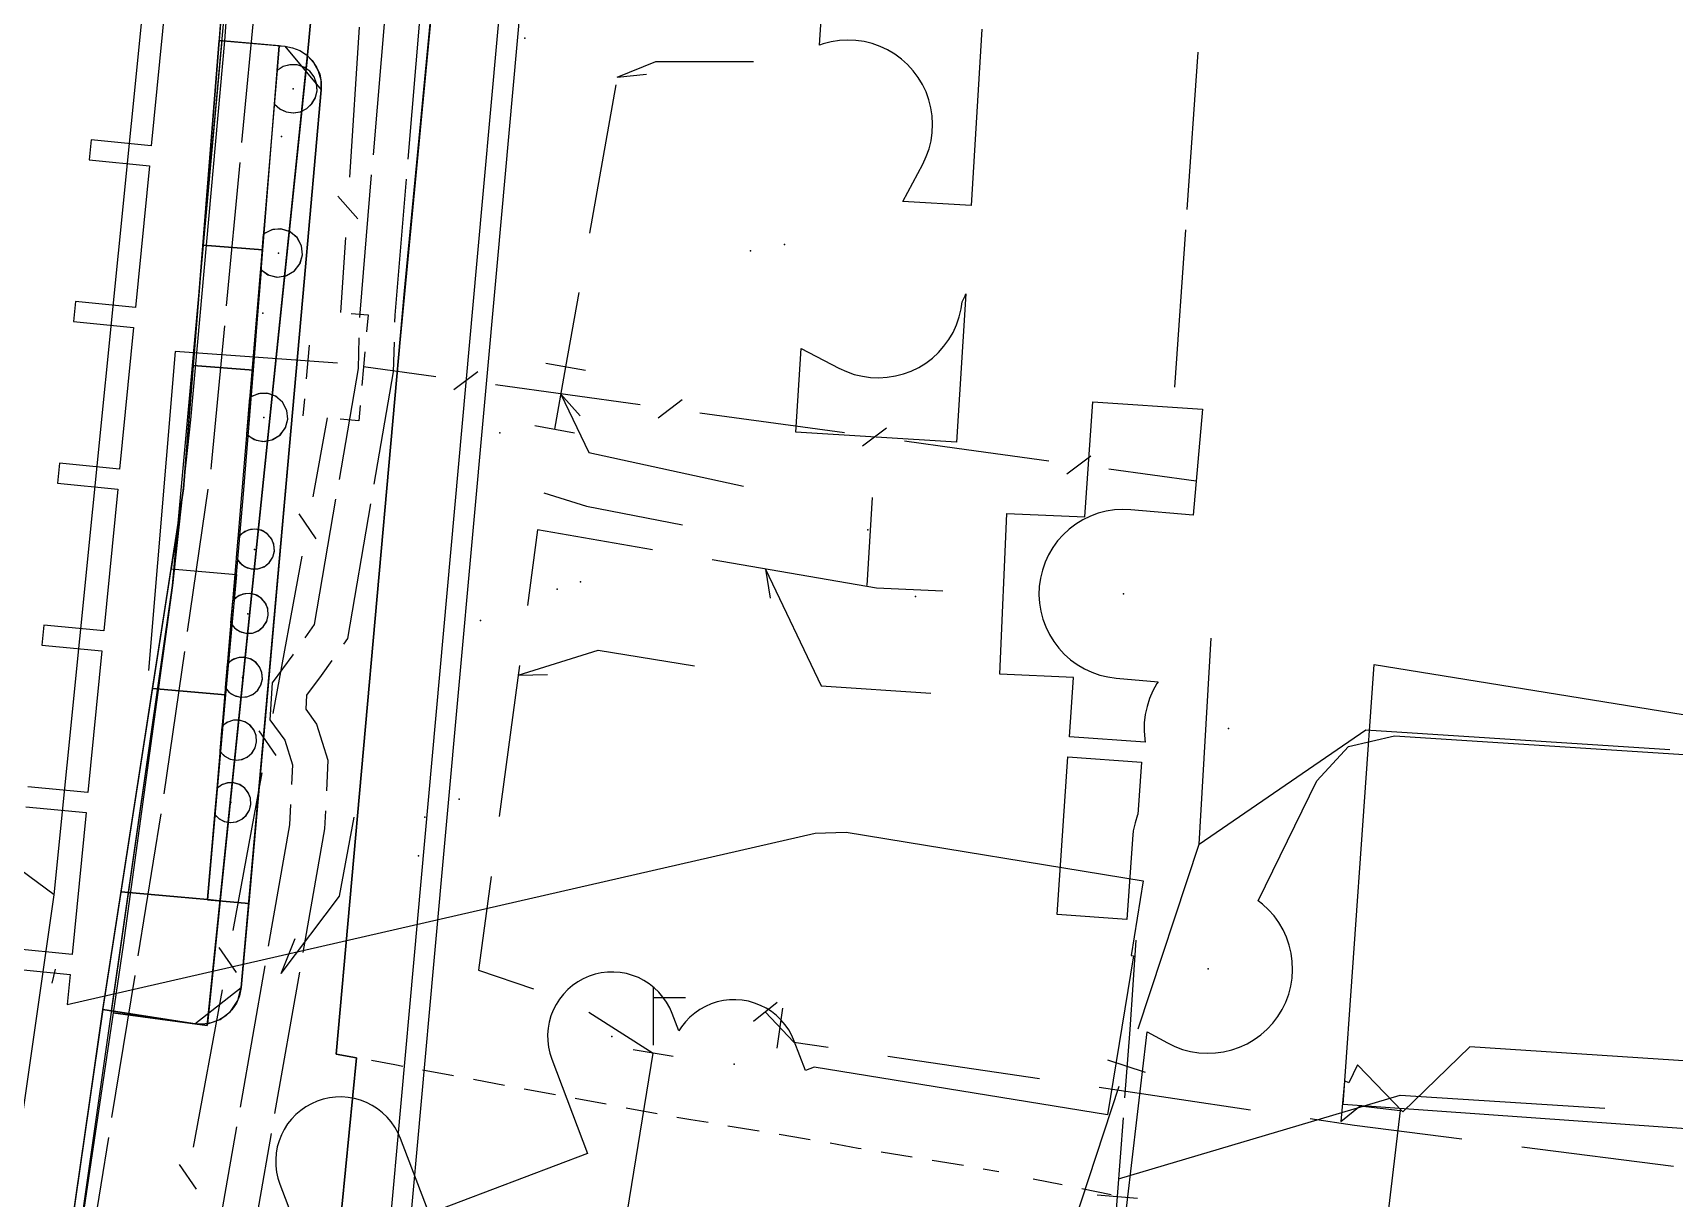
# Model space of a CAD drawing. Header units: metres. Extents: x 4550 to 4731, y 10605 to 11772.
# Drawn here: x 4628.97 to 4669.72, y 10828.41 to 10857.36 of the extents above; entities that cross this region are included whole.
import ezdxf

# ---------------------------------------------------------------- set-up
doc = ezdxf.new("R2010")
doc.units = ezdxf.units.M
for name, color, linetype in [('BOUNDARY', 7, 'Continuous'), ('BUILDING', 7, 'Continuous'), ('BUSH', 7, 'Continuous'), ('CURB', 7, 'Continuous'), ('ELECTR_CABLE', 7, 'Continuous'), ('ELECTR_CABLE_COMM', 7, 'Continuous'), ('GAS', 7, 'Continuous'), ('GRASS', 7, 'Continuous'), ('GROUND', 7, 'Continuous'), ('HEAT', 7, 'Continuous'), ('LAMP', 7, 'Continuous'), ('ROAD', 7, 'Continuous'), ('SEWER', 7, 'Continuous'), ('SIDEWALK_PATH', 7, 'Continuous'), ('TREE', 7, 'Continuous'), ('WATER_PIPELINE', 7, 'Continuous')]:
    doc.layers.add(name, color=color, linetype=linetype)

msp = doc.modelspace()

# ---------------------------------------------------------------- linework, layer by layer
at = {"layer": 'BOUNDARY'}
msp.add_lwpolyline([(4641.584, 10886.228), (4638.195, 10850.949), (4636.503, 10831.988), (4637.008, 10831.894), (4636.64, 10828.183), (4636.2, 10825.62), (4700.77, 10815.179)], dxfattribs=at)
at = {"layer": 'BUILDING'}
msp.add_lwpolyline([(4662.273, 10841.664), (4674.806, 10839.637), (4674.111, 10829.843), (4661.499, 10830.737)], close=True, dxfattribs=at)
at = {"layer": 'BUSH'}
for p in [(4634.468, 10844.522), (4634.308, 10842.924), (4634.174, 10841.348), (4634.028, 10839.79), (4633.884, 10838.236)]:
    msp.add_point(p, dxfattribs=at)
at = {"layer": 'CURB'}
for points in [[(4632.706, 10846.028), (4633.591, 10857.174)], [(4633.591, 10857.174), (4635.224, 10857.029)], [(4635.084, 10857.03), (4633.301, 10835.82), (4634.327, 10835.728)], [(4635.224, 10857.029), (4636.131, 10855.944)], [(4636.131, 10855.944), (4635.705, 10851.171), (4634.14, 10833.639)], [(4630.708, 10833.092), (4632.706, 10846.028)], [(4632.992, 10832.739), (4634.14, 10833.639)], [(4630.382, 10830.835), (4630.708, 10833.092)], [(4630.708, 10833.092), (4632.992, 10832.739)], [(4638.152, 10831.681), (4637.952, 10831.718), (4637.38, 10831.824)], [(4639.416, 10831.445), (4638.644, 10831.589)], [(4640.679, 10831.21), (4640.207, 10831.298), (4639.907, 10831.354)], [(4641.942, 10830.974), (4641.171, 10831.118)], [(4629.81, 10826.876), (4630.382, 10830.835)], [(4643.206, 10830.739), (4642.434, 10830.883)], [(4644.469, 10830.504), (4643.697, 10830.647)], [(4645.735, 10830.283), (4645.309, 10830.356), (4644.961, 10830.414)], [(4647.002, 10830.069), (4646.228, 10830.2)], [(4648.269, 10829.855), (4647.837, 10829.928), (4647.495, 10829.986)], [(4649.535, 10829.633), (4649.46, 10829.645), (4648.762, 10829.77)], [(4650.804, 10829.426), (4650.029, 10829.552)], [(4652.072, 10829.22), (4651.297, 10829.346)], [(4652.951, 10829.062), (4652.564, 10829.131)], [(4653.803, 10828.89), (4654.527, 10828.745)], [(4655.017, 10828.647), (4655.742, 10828.501)]]:
    msp.add_lwpolyline(points, dxfattribs=at)
at = {"layer": 'ELECTR_CABLE'}
for points in [[(4642.515, 10879.622), (4639.995, 10851.702), (4638.421, 10834.257), (4637.808, 10827.466)], [(4643.013, 10879.578), (4640.493, 10851.657), (4638.919, 10834.212), (4638.306, 10827.422)], [(4634.16, 10854.635), (4634.494, 10858.194)], [(4637.712, 10857.88), (4637.414, 10854.332)], [(4638.58, 10857.78), (4638.282, 10854.226)], [(4652.533, 10857.451), (4652.265, 10853.07), (4650.573, 10853.173), (4651.064, 10854.1), (4651.151, 10854.286), (4651.22, 10854.481), (4651.269, 10854.681), (4651.299, 10854.885), (4651.308, 10855.091), (4651.297, 10855.296), (4651.266, 10855.5), (4651.215, 10855.7), (4651.145, 10855.894), (4651.056, 10856.08), (4650.949, 10856.256), (4650.826, 10856.421), (4650.687, 10856.573), (4650.533, 10856.711), (4650.367, 10856.833), (4650.19, 10856.938), (4650.004, 10857.026), (4649.809, 10857.094), (4649.609, 10857.143), (4649.405, 10857.173), (4649.199, 10857.182), (4648.994, 10857.171), (4648.79, 10857.14), (4648.59, 10857.089), (4648.501, 10857.057), (4648.54, 10857.695)], [(4657.892, 10856.884), (4657.62, 10852.97)], [(4643.48, 10856.257), (4644.437, 10856.651), (4646.862, 10856.651)], [(4643.48, 10856.257), (4644.203, 10856.338)], [(4643.447, 10856.073), (4642.789, 10852.386)], [(4633.779, 10850.578), (4634.113, 10854.137)], [(4637.372, 10853.834), (4637.083, 10850.393), (4637.079, 10850.285)], [(4638.24, 10853.728), (4637.955, 10850.343), (4637.951, 10850.174)], [(4657.586, 10852.471), (4657.313, 10848.556)], [(4642.526, 10850.909), (4642.197, 10849.066)], [(4633.393, 10846.521), (4633.407, 10846.616), (4633.732, 10850.08)], [(4637.065, 10849.785), (4637.043, 10849.023), (4636.572, 10846.265)], [(4637.936, 10849.674), (4637.915, 10848.937), (4637.438, 10846.148)], [(4641.705, 10849.153), (4642.689, 10848.978)], [(4642.197, 10849.066), (4641.921, 10847.514)], [(4642.076, 10848.387), (4642.77, 10846.934), (4646.613, 10846.098)], [(4642.076, 10848.387), (4642.559, 10847.842)], [(4641.429, 10847.602), (4642.413, 10847.426)], [(4632.812, 10842.487), (4633.322, 10846.026)], [(4636.487, 10845.772), (4635.955, 10842.658), (4635.721, 10842.331)], [(4641.654, 10845.929), (4642.718, 10845.605), (4645.098, 10845.138)], [(4649.684, 10843.627), (4649.818, 10845.817)], [(4637.354, 10845.655), (4636.783, 10842.314), (4636.681, 10842.17)], [(4641.5, 10845.009), (4641.248, 10843.131)], [(4644.354, 10844.519), (4641.5, 10845.009)], [(4651.563, 10843.49), (4649.917, 10843.562), (4645.832, 10844.264)], [(4647.157, 10844.037), (4648.543, 10841.133), (4651.266, 10840.957)], [(4647.157, 10844.037), (4647.278, 10843.319)], [(4641.017, 10841.404), (4643.007, 10842.027), (4645.4, 10841.633)], [(4632.231, 10838.454), (4632.741, 10841.992)], [(4635.431, 10841.924), (4635.42, 10841.909), (4634.91, 10841.213), (4634.852, 10840.293), (4635.221, 10839.787), (4635.413, 10839.176), (4635.388, 10838.686)], [(4636.39, 10841.763), (4636.128, 10841.397), (4635.766, 10840.903), (4635.744, 10840.553), (4636.011, 10840.187), (4636.293, 10839.29), (4636.256, 10838.531)], [(4641.049, 10841.645), (4640.546, 10837.888)], [(4641.017, 10841.404), (4641.744, 10841.422)], [(4631.585, 10834.43), (4632.157, 10837.959)], [(4635.364, 10838.187), (4635.339, 10837.681), (4634.812, 10834.672)], [(4636.231, 10838.032), (4636.209, 10837.583), (4635.672, 10834.513)], [(4635.136, 10833.989), (4636.586, 10835.914), (4636.946, 10837.872)], [(4640.347, 10836.402), (4640.035, 10834.073), (4641.4, 10833.611)], [(4635.136, 10833.989), (4635.478, 10834.858)], [(4656.358, 10834.818), (4656.204, 10832.599), (4656.077, 10830.904)], [(4630.933, 10830.408), (4631.505, 10833.937)], [(4634.726, 10834.18), (4634.112, 10830.672)], [(4635.585, 10834.02), (4634.971, 10830.507)], [(4644.375, 10832.211), (4644.375, 10833.65)], [(4644.389, 10833.397), (4645.177, 10833.397)], [(4646.861, 10832.805), (4647.447, 10833.273)], [(4647.583, 10833.127), (4647.442, 10832.137)], [(4642.771, 10833.026), (4644.371, 10832.011)], [(4647.154, 10833.039), (4647.86, 10832.282), (4648.716, 10832.155)], [(4643.359, 10825.789), (4644.371, 10832.011)], [(4644.864, 10831.931), (4643.877, 10832.091)], [(4650.199, 10831.936), (4653.959, 10831.38)], [(4655.442, 10831.161), (4659.202, 10830.605)], [(4655.927, 10828.89), (4662.921, 10830.97), (4667.999, 10830.642)], [(4656.04, 10830.405), (4655.894, 10828.449)], [(4660.685, 10830.385), (4661.784, 10830.223), (4664.451, 10829.878)], [(4630.28, 10826.385), (4630.853, 10829.914)], [(4634.026, 10830.18), (4633.412, 10826.672)], [(4634.884, 10830.015), (4634.269, 10826.502)], [(4665.939, 10829.685), (4669.707, 10829.198)], [(4655.894, 10828.449), (4655.374, 10821.825)], [(4655.396, 10828.488), (4656.392, 10828.41)]]:
    msp.add_lwpolyline(points, dxfattribs=at)
for points in [[(4651.905, 10847.193), (4647.913, 10847.437), (4648.041, 10849.521), (4648.983, 10849.03), (4649.17, 10848.943), (4649.365, 10848.876), (4649.565, 10848.828), (4649.769, 10848.799), (4649.975, 10848.791), (4650.181, 10848.804), (4650.384, 10848.836), (4650.584, 10848.888), (4650.777, 10848.959), (4650.963, 10849.049), (4651.138, 10849.157), (4651.303, 10849.281), (4651.454, 10849.421), (4651.591, 10849.575), (4651.712, 10849.742), (4651.816, 10849.92), (4651.902, 10850.107), (4651.97, 10850.302), (4652.018, 10850.502), (4652.042, 10850.674), (4652.115, 10850.831), (4652.13, 10850.874)], [(4653.149, 10845.422), (4655.085, 10845.337), (4655.283, 10848.197), (4658.012, 10848.007), (4657.777, 10845.377), (4656.234, 10845.513), (4656.028, 10845.521), (4655.823, 10845.509), (4655.619, 10845.477), (4655.42, 10845.425), (4655.226, 10845.354), (4655.041, 10845.264), (4654.865, 10845.156), (4654.701, 10845.032), (4654.55, 10844.892), (4654.413, 10844.738), (4654.292, 10844.571), (4654.187, 10844.393), (4654.101, 10844.206), (4654.034, 10844.011), (4653.986, 10843.811), (4653.957, 10843.607), (4653.949, 10843.401), (4653.961, 10843.195), (4653.994, 10842.991), (4654.046, 10842.792), (4654.117, 10842.599), (4654.207, 10842.413), (4654.315, 10842.238), (4654.439, 10842.073), (4654.579, 10841.922), (4654.733, 10841.785), (4654.9, 10841.664), (4655.078, 10841.56), (4655.265, 10841.474), (4655.46, 10841.406), (4655.66, 10841.358), (4655.864, 10841.33), (4656.911, 10841.237), (4656.879, 10841.191), (4656.778, 10841.012), (4656.696, 10840.823), (4656.632, 10840.627), (4656.588, 10840.426), (4656.563, 10840.221), (4656.559, 10840.015), (4656.575, 10839.809), (4656.588, 10839.738), (4654.704, 10839.869), (4654.807, 10841.346), (4652.974, 10841.426)], [(4654.398, 10835.456), (4654.67, 10839.37), (4656.495, 10839.243), (4656.405, 10837.943), (4656.4, 10837.932), (4656.336, 10837.736), (4656.292, 10837.535), (4656.268, 10837.33), (4656.129, 10835.335)]]:
    msp.add_lwpolyline(points, close=True, dxfattribs=at)
at = {"layer": 'ELECTR_CABLE_COMM'}
for points in [[(4636.836, 10853.774), (4637.077, 10857.499)], [(4637.034, 10852.744), (4636.54, 10853.307)], [(4636.618, 10850.415), (4636.738, 10852.277)], [(4636.874, 10850.392), (4637.293, 10850.355), (4637.256, 10849.936)], [(4636.536, 10849.152), (4632.503, 10849.44), (4631.837, 10841.518)], [(4635.764, 10848.763), (4635.838, 10849.601)], [(4637.212, 10849.438), (4637.179, 10849.064), (4637.138, 10848.599)], [(4638.973, 10848.817), (4637.179, 10849.064)], [(4640.015, 10848.941), (4639.417, 10848.488)], [(4644.047, 10848.118), (4640.459, 10848.612)], [(4635.682, 10847.846), (4635.719, 10848.265)], [(4645.089, 10848.242), (4644.491, 10847.789)], [(4635.926, 10845.836), (4636.286, 10847.792)], [(4637.093, 10848.101), (4637.06, 10847.723), (4636.599, 10847.764)], [(4649.121, 10847.419), (4645.533, 10847.913)], [(4650.163, 10847.543), (4649.566, 10847.09)], [(4654.196, 10846.721), (4651.908, 10847.035), (4650.607, 10847.214)], [(4655.237, 10846.846), (4654.64, 10846.393)], [(4657.853, 10846.219), (4655.682, 10846.517)], [(4636.003, 10844.79), (4635.578, 10845.407)], [(4634.936, 10840.448), (4635.655, 10844.361)], [(4635.013, 10839.402), (4634.587, 10840.019)], [(4633.945, 10835.061), (4634.664, 10838.973)], [(4634.022, 10834.015), (4633.596, 10834.632)], [(4632.954, 10829.674), (4633.674, 10833.586)], [(4633.031, 10828.627), (4632.606, 10829.244)]]:
    msp.add_lwpolyline(points, dxfattribs=at)
at = {"layer": 'GAS'}
for points in [[(4632.255, 10858.078), (4631.91, 10854.557), (4630.418, 10854.703), (4630.369, 10854.206), (4631.862, 10854.06), (4631.517, 10850.539), (4630.024, 10850.685), (4629.975, 10850.187), (4631.468, 10850.041), (4631.123, 10846.521), (4629.631, 10846.667), (4629.582, 10846.169), (4631.075, 10846.023), (4630.73, 10842.502), (4629.237, 10842.648), (4629.188, 10842.151), (4630.681, 10842.005), (4630.336, 10838.484), (4628.844, 10838.63)], [(4628.795, 10838.132), (4630.288, 10837.986), (4629.943, 10834.465), (4628.45, 10834.612)], [(4628.401, 10834.114), (4629.894, 10833.968), (4629.821, 10833.22), (4648.393, 10837.472), (4649.161, 10837.497), (4656.539, 10836.295), (4656.236, 10834.435), (4656.295, 10834.426), (4655.652, 10830.478), (4648.371, 10831.663), (4648.152, 10831.579), (4647.875, 10832.308), (4647.812, 10832.451), (4647.735, 10832.588), (4647.645, 10832.717), (4647.543, 10832.837), (4647.43, 10832.945), (4647.306, 10833.042), (4647.174, 10833.127), (4647.034, 10833.198), (4646.888, 10833.255), (4646.737, 10833.298), (4646.582, 10833.326), (4646.426, 10833.338), (4646.269, 10833.335), (4646.113, 10833.316), (4645.959, 10833.282), (4645.81, 10833.234), (4645.666, 10833.171), (4645.529, 10833.094), (4645.401, 10833.004), (4645.281, 10832.902), (4645.172, 10832.789), (4645.075, 10832.666), (4645.008, 10832.561), (4644.843, 10832.996), (4644.78, 10833.139), (4644.703, 10833.276), (4644.613, 10833.405), (4644.511, 10833.525), (4644.398, 10833.633), (4644.274, 10833.73), (4644.142, 10833.815), (4644.002, 10833.886), (4643.856, 10833.943), (4643.705, 10833.986), (4643.55, 10834.014), (4643.394, 10834.026), (4643.237, 10834.023), (4643.081, 10834.004), (4642.927, 10833.97), (4642.778, 10833.922), (4642.634, 10833.859), (4642.497, 10833.782), (4642.369, 10833.692), (4642.249, 10833.59), (4642.14, 10833.477), (4642.043, 10833.354), (4641.959, 10833.221), (4641.887, 10833.082), (4641.83, 10832.935), (4641.788, 10832.784), (4641.76, 10832.63), (4641.748, 10832.473), (4641.751, 10832.316), (4641.77, 10832.16), (4641.803, 10832.007), (4641.852, 10831.857), (4642.741, 10829.52), (4638.805, 10828.022), (4638.093, 10829.891), (4638.03, 10830.035), (4637.954, 10830.172), (4637.864, 10830.301), (4637.762, 10830.42), (4637.648, 10830.529), (4637.525, 10830.626), (4637.393, 10830.711), (4637.253, 10830.782), (4637.107, 10830.839), (4636.956, 10830.882), (4636.801, 10830.91), (4636.644, 10830.922), (4636.487, 10830.919), (4636.332, 10830.9), (4636.178, 10830.866), (4636.029, 10830.818), (4635.885, 10830.755), (4635.748, 10830.678), (4635.619, 10830.588), (4635.5, 10830.486), (4635.391, 10830.373), (4635.294, 10830.25), (4635.209, 10830.117), (4635.138, 10829.977), (4635.081, 10829.831), (4635.038, 10829.68), (4635.011, 10829.526), (4634.999, 10829.369), (4635.002, 10829.212), (4635.02, 10829.056), (4635.054, 10828.903), (4635.103, 10828.753), (4635.814, 10826.884)]]:
    msp.add_lwpolyline(points, dxfattribs=at)
at = {"layer": 'GRASS'}
for points in [[(4638.455, 10887.487), (4636.051, 10887.962), (4635.853, 10885.701), (4634.924, 10873.814), (4633.729, 10857.162), (4632.881, 10847.743), (4632.433, 10843.631), (4631.21, 10834.691), (4630.962, 10833.012), (4633.3, 10832.699), (4634.699, 10846.261), (4635.796, 10856.898), (4636.741, 10867.073), (4637.875, 10880.576)], [(4633.591, 10857.174), (4633.187, 10852.09), (4634.682, 10851.972), (4635.085, 10857.041)], [(4633.827, 10841.709), (4633.911, 10842.651), (4634.017, 10842.54), (4634.148, 10842.469), (4634.295, 10842.439), (4634.446, 10842.456), (4634.586, 10842.517), (4634.699, 10842.616), (4634.777, 10842.744), (4634.813, 10842.892), (4634.803, 10843.044), (4634.749, 10843.184), (4634.656, 10843.301), (4634.53, 10843.386), (4634.383, 10843.429), (4634.233, 10843.426), (4634.092, 10843.379), (4633.968, 10843.289), (4634.054, 10844.257), (4634.158, 10844.143), (4634.289, 10844.068), (4634.437, 10844.035), (4634.591, 10844.049), (4634.733, 10844.11), (4634.848, 10844.209), (4634.927, 10844.337), (4634.965, 10844.487), (4634.954, 10844.642), (4634.899, 10844.782), (4634.804, 10844.9), (4634.675, 10844.985), (4634.525, 10845.026), (4634.374, 10845.02), (4634.232, 10844.969), (4634.109, 10844.875), (4634.202, 10845.909), (4634.316, 10847.35), (4634.509, 10847.242), (4634.72, 10847.211), (4634.93, 10847.257), (4635.114, 10847.377), (4635.243, 10847.557), (4635.298, 10847.764), (4635.276, 10847.977), (4635.177, 10848.174), (4635.014, 10848.322), (4634.815, 10848.4), (4634.601, 10848.403), (4634.393, 10848.327), (4634.642, 10851.467), (4634.833, 10851.339), (4635.051, 10851.293), (4635.27, 10851.329), (4635.467, 10851.447), (4635.605, 10851.631), (4635.663, 10851.845), (4635.639, 10852.066), (4635.532, 10852.269), (4635.356, 10852.417), (4635.146, 10852.487), (4634.924, 10852.476), (4634.715, 10852.38), (4634.969, 10855.589), (4635.103, 10855.471), (4635.262, 10855.398), (4635.436, 10855.375), (4635.612, 10855.403), (4635.772, 10855.482), (4635.899, 10855.602), (4635.987, 10855.753), (4636.027, 10855.927), (4636.015, 10856.105), (4635.952, 10856.269), (4635.845, 10856.407), (4635.7, 10856.51), (4635.53, 10856.566), (4635.355, 10856.57), (4635.187, 10856.523), (4635.036, 10856.428), (4635.085, 10857.041), (4635.224, 10857.029), (4635.418, 10856.992), (4635.599, 10856.919), (4635.762, 10856.812), (4635.902, 10856.674), (4636.013, 10856.511), (4636.09, 10856.332), (4636.129, 10856.141), (4636.131, 10855.944), (4634.327, 10835.728), (4633.83, 10835.773), (4633.301, 10835.824), (4633.49, 10837.933), (4633.598, 10837.829), (4633.729, 10837.764), (4633.874, 10837.739), (4634.023, 10837.759), (4634.159, 10837.822), (4634.268, 10837.92), (4634.344, 10838.046), (4634.379, 10838.192), (4634.37, 10838.342), (4634.318, 10838.479), (4634.228, 10838.596), (4634.105, 10838.682), (4633.962, 10838.728), (4633.816, 10838.729), (4633.675, 10838.688), (4633.55, 10838.605), (4633.629, 10839.492), (4633.736, 10839.386), (4633.868, 10839.318), (4634.013, 10839.291), (4634.163, 10839.31), (4634.301, 10839.372), (4634.411, 10839.471), (4634.488, 10839.597), (4634.524, 10839.744), (4634.514, 10839.895), (4634.461, 10840.033), (4634.37, 10840.15), (4634.246, 10840.236), (4634.101, 10840.28), (4633.954, 10840.28), (4633.812, 10840.236), (4633.688, 10840.151), (4633.769, 10841.058), (4633.875, 10840.95), (4634.007, 10840.881), (4634.153, 10840.853), (4634.304, 10840.871), (4634.442, 10840.933), (4634.553, 10841.032), (4634.63, 10841.159), (4634.667, 10841.306), (4634.657, 10841.458), (4634.604, 10841.596), (4634.512, 10841.713), (4634.386, 10841.799), (4634.241, 10841.843), (4634.093, 10841.841), (4633.951, 10841.796)], [(4636.131, 10855.944), (4636.124, 10856.183), (4636.061, 10856.41), (4635.947, 10856.617), (4635.785, 10856.793), (4634.699, 10846.261), (4633.304, 10832.741), (4633.62, 10832.848), (4633.876, 10833.046), (4634.056, 10833.317), (4634.14, 10833.639), (4635.705, 10851.171)], [(4635.033, 10856.425), (4634.963, 10855.597), (4635.096, 10855.476), (4635.255, 10855.401), (4635.428, 10855.375), (4635.606, 10855.401), (4635.768, 10855.479), (4635.897, 10855.598), (4635.986, 10855.75), (4636.027, 10855.924), (4636.015, 10856.103), (4635.953, 10856.268), (4635.846, 10856.407), (4635.699, 10856.511), (4635.529, 10856.566), (4635.353, 10856.57), (4635.184, 10856.522)], [(4634.691, 10852.362), (4634.618, 10851.492), (4634.806, 10851.351), (4635.026, 10851.294), (4635.252, 10851.322), (4635.457, 10851.438), (4635.601, 10851.624), (4635.663, 10851.842), (4635.639, 10852.068), (4635.527, 10852.275), (4635.344, 10852.424), (4635.127, 10852.49), (4634.9, 10852.47)], [(4633.187, 10852.09), (4632.95, 10849.1), (4634.445, 10848.981), (4634.682, 10851.972)], [(4632.706, 10846.028), (4632.4, 10844.043), (4634.021, 10843.899), (4634.201, 10845.909), (4634.445, 10848.981), (4632.95, 10849.1)], [(4634.35, 10848.298), (4634.273, 10847.389), (4634.464, 10847.259), (4634.681, 10847.211), (4634.901, 10847.246), (4635.099, 10847.363), (4635.238, 10847.546), (4635.297, 10847.761), (4635.275, 10847.982), (4635.168, 10848.186), (4634.992, 10848.335), (4634.781, 10848.405), (4634.559, 10848.394)], [(4634.056, 10844.809), (4634.016, 10844.327), (4634.108, 10844.19), (4634.236, 10844.092), (4634.388, 10844.041), (4634.554, 10844.041), (4634.709, 10844.096), (4634.836, 10844.195), (4634.924, 10844.33), (4634.965, 10844.49), (4634.951, 10844.654), (4634.887, 10844.802), (4634.779, 10844.921), (4634.634, 10845.001), (4634.472, 10845.029), (4634.313, 10845.004), (4634.17, 10844.929)], [(4633.755, 10840.911), (4631.941, 10841.072), (4632.4, 10844.043), (4634.021, 10843.899)], [(4633.925, 10843.241), (4633.879, 10842.701), (4633.977, 10842.574), (4634.107, 10842.486), (4634.258, 10842.442), (4634.419, 10842.449), (4634.569, 10842.507), (4634.69, 10842.606), (4634.774, 10842.739), (4634.814, 10842.895), (4634.801, 10843.055), (4634.74, 10843.199), (4634.637, 10843.318), (4634.499, 10843.4), (4634.341, 10843.433), (4634.185, 10843.416), (4634.042, 10843.35)], [(4633.744, 10841.095), (4633.846, 10840.974), (4633.977, 10840.893), (4634.126, 10840.855), (4634.283, 10840.866), (4634.43, 10840.925), (4634.547, 10841.025), (4634.629, 10841.155), (4634.667, 10841.309), (4634.655, 10841.466), (4634.596, 10841.609), (4634.497, 10841.726), (4634.363, 10841.809), (4634.209, 10841.846), (4634.056, 10841.834), (4633.913, 10841.776), (4633.793, 10841.673)], [(4633.302, 10835.831), (4631.16, 10836.022), (4631.941, 10841.072), (4633.755, 10840.911)], [(4633.663, 10840.126), (4633.612, 10839.516), (4633.716, 10839.401), (4633.847, 10839.325), (4633.995, 10839.292), (4634.15, 10839.306), (4634.293, 10839.367), (4634.407, 10839.466), (4634.487, 10839.596), (4634.524, 10839.747), (4634.513, 10839.902), (4634.456, 10840.042), (4634.359, 10840.16), (4634.229, 10840.244), (4634.079, 10840.283), (4633.927, 10840.275), (4633.785, 10840.222)], [(4633.534, 10838.59), (4633.48, 10837.946), (4633.587, 10837.838), (4633.718, 10837.767), (4633.865, 10837.739), (4634.016, 10837.757), (4634.155, 10837.82), (4634.267, 10837.919), (4634.344, 10838.047), (4634.38, 10838.195), (4634.369, 10838.347), (4634.314, 10838.486), (4634.221, 10838.602), (4634.094, 10838.687), (4633.948, 10838.73), (4633.799, 10838.727), (4633.657, 10838.679)], [(4632.992, 10832.739), (4630.708, 10833.092), (4631.16, 10836.022), (4634.328, 10835.739), (4634.14, 10833.639), (4634.101, 10833.437), (4634.023, 10833.25), (4633.909, 10833.083), (4633.761, 10832.94), (4633.587, 10832.831), (4633.397, 10832.76), (4633.197, 10832.729)]]:
    msp.add_lwpolyline(points, close=True, dxfattribs=at)
at = {"layer": 'GROUND'}
msp.add_lwpolyline([(4632.714, 10846.054), (4633.112, 10851.086), (4633.667, 10857.168), (4635.224, 10857.029), (4635.418, 10856.992), (4635.599, 10856.919), (4635.762, 10856.812), (4635.785, 10856.79), (4634.699, 10846.261), (4633.305, 10832.746), (4633.197, 10832.729), (4633.004, 10832.739), (4632.942, 10832.747), (4630.924, 10833.059), (4632.433, 10843.631), (4632.567, 10845.104)], close=True, dxfattribs=at)
at = {"layer": 'HEAT'}
for points in [[(4656.019, 10827.24), (4656.639, 10832.541), (4657.137, 10832.267), (4657.322, 10832.177), (4657.515, 10832.105), (4657.714, 10832.053), (4657.918, 10832.02), (4658.124, 10832.008), (4658.33, 10832.015), (4658.534, 10832.043), (4658.734, 10832.091), (4658.929, 10832.158), (4659.116, 10832.244), (4659.294, 10832.348), (4659.461, 10832.469), (4659.616, 10832.605), (4659.756, 10832.756), (4659.88, 10832.92), (4659.989, 10833.096), (4660.079, 10833.281), (4660.15, 10833.474), (4660.203, 10833.674), (4660.236, 10833.877), (4660.248, 10834.083), (4660.24, 10834.289), (4660.212, 10834.493), (4660.165, 10834.694), (4660.098, 10834.888), (4660.012, 10835.076), (4659.908, 10835.254), (4659.787, 10835.421), (4659.65, 10835.575), (4659.499, 10835.715), (4659.396, 10835.794), (4660.846, 10838.776), (4661.639, 10839.63), (4662.773, 10839.896), (4671.123, 10839.358)], [(4672.108, 10831.682), (4664.644, 10832.164), (4662.987, 10830.556), (4661.86, 10831.717), (4661.643, 10831.272), (4661.534, 10831.325), (4661.525, 10831.224), (4661.444, 10830.312), (4661.921, 10830.699), (4662.914, 10830.583), (4662.366, 10825.904)]]:
    msp.add_lwpolyline(points, dxfattribs=at)
at = {"layer": 'LAMP'}
msp.add_point((4649.702, 10845.013), dxfattribs=at)
at = {"layer": 'ROAD'}
for points in [[(4628.389, 10815.695), (4629.18, 10816.529), (4630.226, 10817.005), (4631.416, 10817.046), (4635.464, 10816.37), (4636.412, 10822.782), (4635.794, 10822.873), (4632.336, 10823.386), (4631.751, 10823.531), (4631.213, 10823.788), (4630.735, 10824.146), (4630.335, 10824.596), (4630.032, 10825.118), (4629.841, 10825.683), (4629.765, 10826.275), (4629.81, 10826.876), (4630.716, 10833.118), (4632.714, 10846.054), (4635.403, 10880.015)], [(4699.636, 10813.428), (4654.274, 10819.87), (4654.419, 10820.758), (4649.583, 10821.55), (4649.425, 10820.663), (4635.843, 10822.879), (4629.71, 10824.561), (4632.433, 10843.631), (4633.962, 10860.411)]]:
    msp.add_lwpolyline(points, dxfattribs=at)
at = {"layer": 'SEWER'}
for points in [[(4657.924, 10837.206), (4658.221, 10842.319)], [(4657.924, 10837.206), (4662.069, 10840.041), (4669.615, 10839.555)], [(4656.413, 10832.617), (4657.924, 10837.206)], [(4655.649, 10831.846), (4656.59, 10831.536)], [(4654.432, 10826.604), (4655.943, 10831.193)]]:
    msp.add_lwpolyline(points, dxfattribs=at)
at = {"layer": 'SIDEWALK_PATH'}
for points in [[(4636.741, 10867.073), (4635.796, 10856.898), (4634.699, 10846.261), (4633.3, 10832.699), (4630.962, 10833.012), (4630.188, 10827.79), (4632.175, 10827.363), (4631.667, 10824.172), (4635.843, 10822.879), (4636.201, 10825.62), (4636.64, 10828.183), (4637.008, 10831.894), (4636.503, 10831.988), (4638.195, 10850.949), (4641.584, 10886.228)], [(4636.64, 10828.183), (4637.008, 10831.894), (4636.503, 10831.988), (4637.984, 10848.534), (4641.584, 10886.228)], [(4633.749, 10859.168), (4633.591, 10857.174), (4635.224, 10857.029), (4635.418, 10856.992), (4635.599, 10856.919), (4635.762, 10856.812), (4635.902, 10856.674), (4636.013, 10856.511), (4636.09, 10856.332), (4636.129, 10856.141), (4636.131, 10855.944), (4635.705, 10851.171), (4634.14, 10833.639), (4634.101, 10833.437), (4634.023, 10833.25), (4633.909, 10833.083), (4633.761, 10832.94), (4633.587, 10832.831), (4633.397, 10832.76), (4633.197, 10832.729), (4632.992, 10832.739), (4630.708, 10833.092), (4629.796, 10826.784)]]:
    msp.add_lwpolyline(points, dxfattribs=at)
at = {"layer": 'TREE'}
for p in [(4641.181, 10857.227), (4635.431, 10855.972), (4635.146, 10854.79), (4635.067, 10851.89), (4646.789, 10851.948), (4647.632, 10852.104), (4634.676, 10850.399), (4634.702, 10847.808), (4640.566, 10847.427), (4642.568, 10843.724), (4641.99, 10843.542), (4650.884, 10843.358), (4656.05, 10843.421), (4640.082, 10842.758), (4658.658, 10840.076), (4639.557, 10838.324), (4638.698, 10837.87), (4638.544, 10836.91), (4658.149, 10834.108), (4643.347, 10832.427), (4646.379, 10831.738)]:
    msp.add_point(p, dxfattribs=at)
at = {"layer": 'WATER_PIPELINE'}
for points in [[(4629.5, 10835.94), (4632.053, 10861.476)], [(4629.5, 10835.94), (4612.295, 10848.686), (4604.455, 10849.719)], [(4628.581, 10829.512), (4629.5, 10835.94)], [(4629.444, 10833.748), (4629.53, 10834.1)]]:
    msp.add_lwpolyline(points, dxfattribs=at)

doc.saveas('drawing.dxf')
